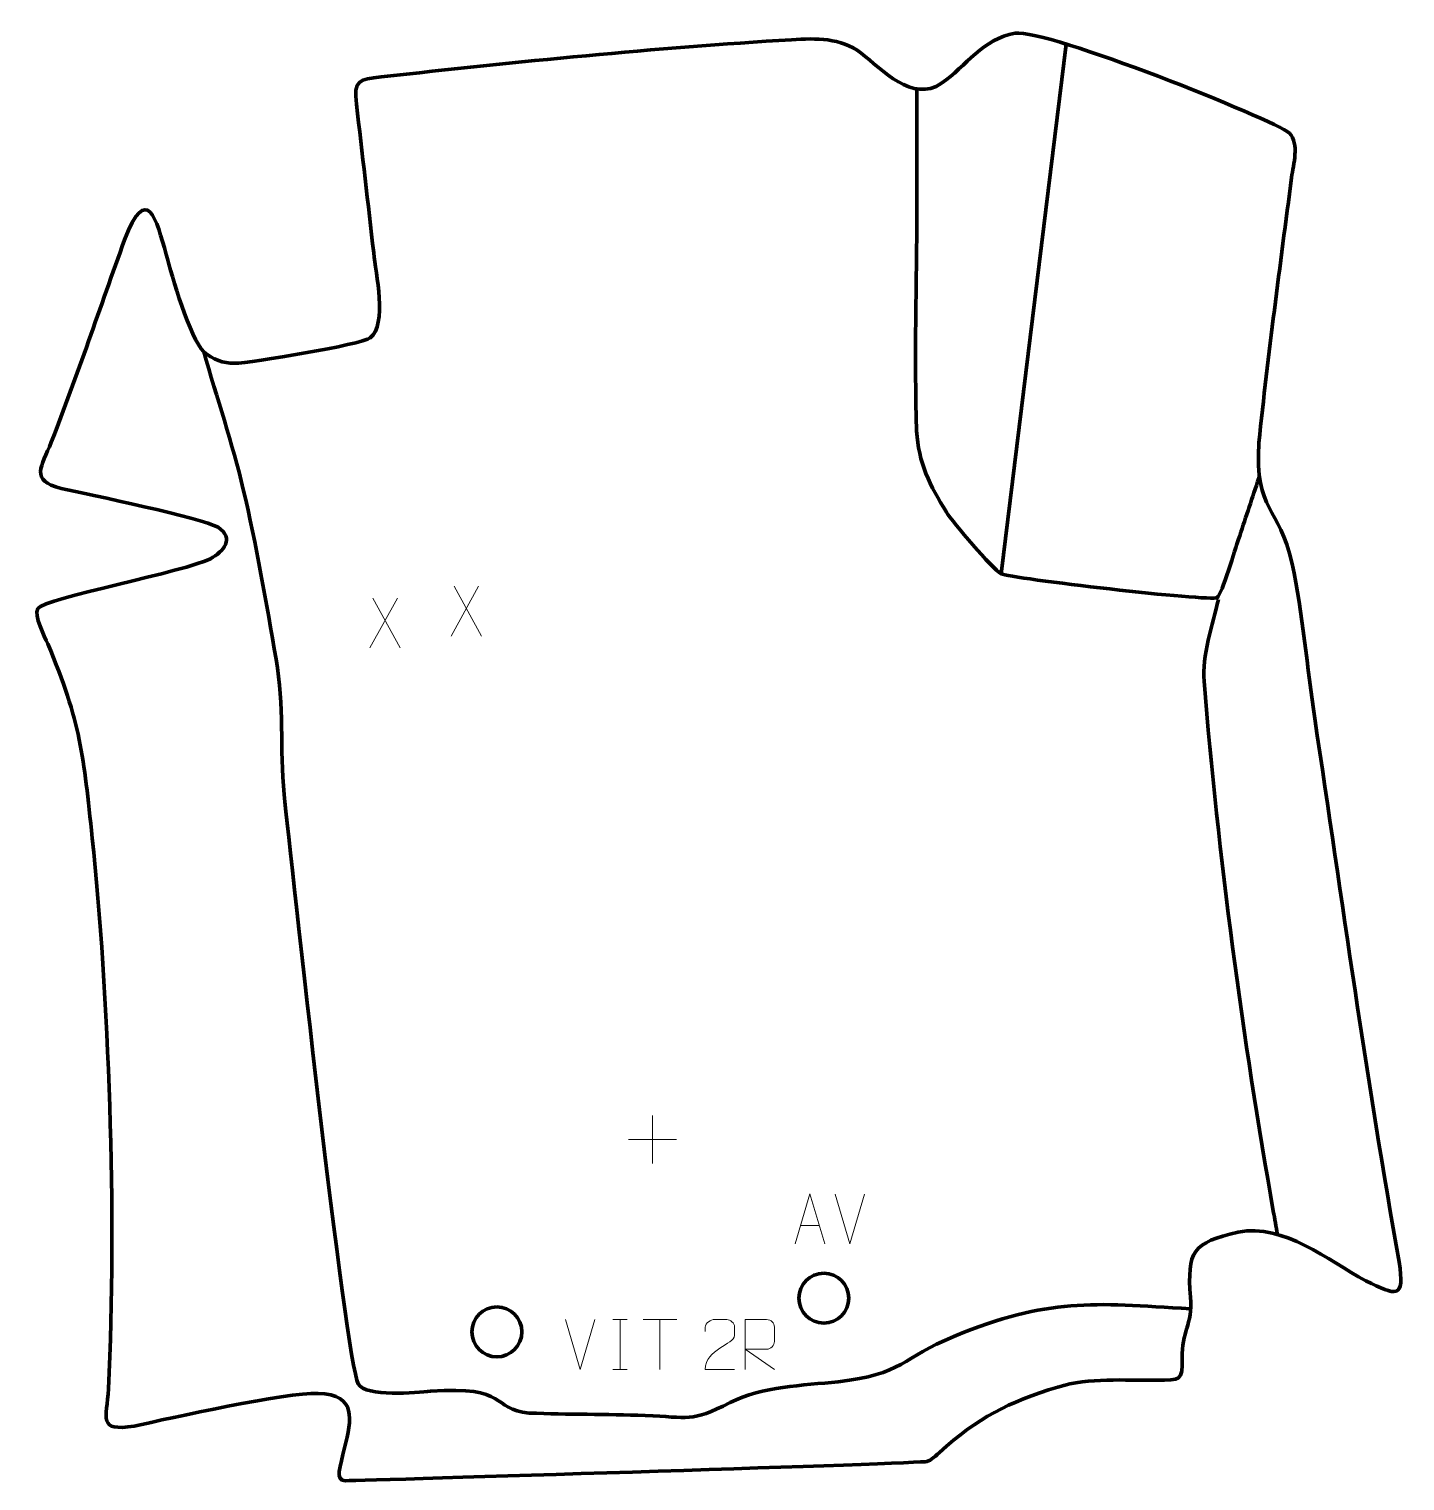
# Model space of a CAD drawing. Header units: millimetres. Extents: x -654 to 35, y 194 to 921.
import ezdxf

# ---------------------------------------------------------------- set-up
doc = ezdxf.new("R2010")
doc.units = ezdxf.units.MM
doc.header["$MEASUREMENT"] = 0
doc.layers.add('layer 1', color=7, linetype='Continuous', plot=False)
doc.layers.add('layer 2', color=7, linetype='Continuous')
doc.layers.add('layer 3', color=7, linetype='Continuous')

msp = doc.modelspace()

# ---------------------------------------------------------------- linework, layer by layer
at = {"layer": 'layer 1', "color": 250, "lineweight": 9}
for points in [[(-428.8618, 641.9219), (-428.8618, 641.9219), (-442.6024, 617.0261), (-442.6024, 617.0261)], [(-441.1478, 641.9219), (-441.1478, 641.9219), (-427.4072, 616.9684), (-427.4072, 616.9684)], [(-469.5411, 636.0348), (-469.5411, 636.0348), (-483.2817, 611.139), (-483.2817, 611.139)], [(-481.8271, 636.0348), (-481.8271, 636.0348), (-468.0865, 611.0813), (-468.0865, 611.0813)], [(-341.6766, 376.8645), (-341.6766, 376.8645), (-341.6766, 352.8866), (-341.6766, 352.8866)], [(-353.6655, 364.8755), (-353.6655, 364.8755), (-329.6876, 364.8755), (-329.6876, 364.8755)], [(-242.9086, 312.6103), (-242.9086, 312.6103), (-250.2304, 337.5639), (-250.2304, 337.5639)], [(-235.5867, 337.5639), (-235.5867, 337.5639), (-242.9085, 312.6103), (-242.9085, 312.6103)], [(-267.5455, 321.867), (-267.5455, 321.867), (-258.0498, 321.867), (-258.0498, 321.867)], [(-377.9724, 249.7403), (-377.9724, 249.7403), (-385.2942, 274.6939), (-385.2942, 274.6939)], [(-370.6505, 274.6939), (-370.6505, 274.6939), (-377.9723, 249.7403), (-377.9723, 249.7403)], [(-361.5565, 274.6939), (-361.5565, 274.6939), (-354.3884, 274.6939), (-354.3884, 274.6939)], [(-357.9725, 274.6939), (-357.9725, 274.6939), (-357.9725, 249.7404), (-357.9725, 249.7404)], [(-346.4661, 274.6704), (-346.4661, 274.6704), (-329.4789, 274.6704), (-329.4789, 274.6704)], [(-337.9723, 249.7404), (-337.9723, 249.7404), (-337.9723, 274.6939), (-337.9723, 274.6939)], [(-361.5565, 249.7404), (-361.5565, 249.7404), (-354.3884, 249.7404), (-354.3884, 249.7404)]]:
    msp.add_open_spline(points, degree=3, dxfattribs=at)
for points, knots in [([(-270.2681, 312.6176), (-270.2681, 312.6176), (-262.8971, 337.5711), (-262.8971, 337.5711), (-262.8971, 337.5711), (-262.8971, 337.5711), (-255.3272, 312.6176), (-255.3272, 312.6176)], [0, 0, 0, 0, 0.33333333, 0.33333333, 0.33333333, 0.33333333, 1, 1, 1, 1]), ([(-300.6011, 249.73), (-305.5155, 249.7303), (-310.4299, 249.7303), (-315.344, 249.73), (-315.344, 249.73), (-315.344, 259.6623), (-300.693, 262.3035), (-300.6011, 266.6138), (-300.6011, 266.6138), (-300.6014, 268.0379), (-300.6014, 269.4616), (-300.6011, 270.8849), (-300.6011, 270.8849), (-300.618, 272.962), (-302.7408, 274.6868), (-304.4118, 274.7041), (-304.4118, 274.7041), (-306.485, 274.7037), (-308.5579, 274.7037), (-310.6303, 274.7041), (-310.6303, 274.7041), (-312.4524, 274.7206), (-315.2771, 272.9285), (-315.344, 270.8349), (-315.344, 270.8349), (-315.344, 270.8349), (-315.344, 268.7801), (-315.344, 268.7801)], [0, 0, 0, 0, 0.125, 0.125, 0.125, 0.125, 0.25, 0.25, 0.25, 0.25, 0.375, 0.375, 0.375, 0.375, 0.5, 0.5, 0.5, 0.5, 0.625, 0.625, 0.625, 0.625, 0.75, 0.75, 0.75, 0.75, 1, 1, 1, 1]), ([(-295.3046, 249.7404), (-295.3046, 249.7404), (-295.3046, 274.6939), (-295.3046, 274.6939), (-295.3046, 274.6939), (-291.7098, 274.6939), (-288.1143, 274.6939), (-284.5191, 274.6939), (-284.5191, 274.6939), (-282.1938, 274.6562), (-280.6365, 273.1662), (-280.6406, 270.7998), (-280.6406, 270.7998), (-280.641, 268.7643), (-280.641, 265.7049), (-280.6406, 263.6689), (-280.6406, 263.6689), (-280.6471, 261.7934), (-282.4594, 259.8516), (-284.4689, 259.8325), (-284.4689, 259.8325), (-284.4689, 259.8325), (-295.3046, 259.8325), (-295.3046, 259.8325), (-295.3046, 259.8325), (-295.3046, 259.8325), (-280.6499, 249.7404), (-280.6499, 249.7404)], [0, 0, 0, 0, 0.125, 0.125, 0.125, 0.125, 0.25, 0.25, 0.25, 0.25, 0.375, 0.375, 0.375, 0.375, 0.5, 0.5, 0.5, 0.5, 0.625, 0.625, 0.625, 0.625, 0.75, 0.75, 0.75, 0.75, 1, 1, 1, 1])]:
    msp.add_open_spline(points, degree=3, knots=knots, dxfattribs=at)
at = {"layer": 'layer 2', "color": 142, "lineweight": 200}
for centre in [(-255.8791, 285.4184), (-419.6561, 268.4848)]:
    msp.add_ellipse(centre, major_axis=(0, 12.5), ratio=1, dxfattribs=at)
at = {"layer": 'layer 2', "color": 142, "lineweight": 158}
msp.add_open_spline([(-167.0324, 648.2622), (-167.0324, 648.2622), (-134.4781, 913.5311), (-134.4781, 913.5311)], degree=3, dxfattribs=at)
for points, knots in [([(-209.2643, 891.0466), (-209.2783, 871.0004), (-209.2923, 850.9542), (-209.3063, 830.9081), (-209.3063, 830.9081), (-209.3317, 794.3361), (-210.6565, 756.1009), (-209.3747, 719.7676), (-209.3747, 719.7676), (-208.5911, 703.8935), (-202.6526, 692.2981), (-194.4586, 679.0162), (-194.4586, 679.0162), (-191.3812, 674.0278), (-171.3612, 650.6313), (-167.0361, 648.2463), (-167.0361, 648.2463), (-162.7797, 645.8993), (-62.1725, 634.1475), (-58.8015, 636.3144), (-58.8015, 636.3144), (-56.5836, 637.7402), (-49.5134, 661.3677), (-48.1413, 665.4915), (-48.1413, 665.4915), (-44.9559, 675.0654), (-41.7705, 684.6394), (-38.5851, 694.2133), (-38.5851, 694.2133), (-38.5851, 694.2133), (-37.6295, 697.0855), (-37.6295, 697.0855)], [0, 0, 0, 0, 0.11111111, 0.11111111, 0.11111111, 0.11111111, 0.22222222, 0.22222222, 0.22222222, 0.22222222, 0.33333333, 0.33333333, 0.33333333, 0.33333333, 0.44444444, 0.44444444, 0.44444444, 0.44444444, 0.55555556, 0.55555556, 0.55555556, 0.55555556, 0.66666667, 0.66666667, 0.66666667, 0.66666667, 0.77777778, 0.77777778, 0.77777778, 0.77777778, 1, 1, 1, 1]), ([(-72.1137, 280.0561), (-121.973, 283.1127), (-142.8832, 285.5941), (-190.7771, 266.2602), (-190.7771, 266.2602), (-216.6769, 255.4966), (-216.4753, 247.1487), (-248.6634, 243.5531), (-248.6634, 243.5531), (-266.5195, 241.6517), (-286.5624, 241.2649), (-302.8262, 233.0865), (-302.8262, 233.0865), (-322.8256, 223.0297), (-323.2631, 225.7339), (-345.4195, 226.6569), (-345.4195, 226.6569), (-364.7366, 227.3359), (-384.2117, 227.1004), (-403.4251, 227.8455), (-403.4251, 227.8455), (-422.9823, 229.8232), (-413.4384, 241.6811), (-452.8832, 238.7743), (-452.8832, 238.7743), (-459.8462, 238.2612), (-485.3878, 235.5424), (-489.1171, 242.4842), (-489.1171, 242.4842), (-495.6479, 254.6412), (-522.7609, 505.5463), (-526.2944, 537.701), (-526.2944, 537.701), (-528.4297, 560.9273), (-526.2022, 581.8997), (-530.3039, 605.3993), (-530.3039, 605.3993), (-535.1531, 633.182), (-540.2448, 663.107), (-546.7139, 690.4528), (-546.7139, 690.4528), (-552.1163, 713.2898), (-560.0218, 736.635), (-566.5375, 759.409)], [0, 0, 0, 0, 0.08333333, 0.08333333, 0.08333333, 0.08333333, 0.16666667, 0.16666667, 0.16666667, 0.16666667, 0.25, 0.25, 0.25, 0.25, 0.33333333, 0.33333333, 0.33333333, 0.33333333, 0.41666667, 0.41666667, 0.41666667, 0.41666667, 0.5, 0.5, 0.5, 0.5, 0.58333333, 0.58333333, 0.58333333, 0.58333333, 0.66666667, 0.66666667, 0.66666667, 0.66666667, 0.75, 0.75, 0.75, 0.75, 0.83333333, 0.83333333, 0.83333333, 0.83333333, 1, 1, 1, 1]), ([(-58.1753, 635.3335), (-61.0588, 623.1821), (-66.4118, 606.7109), (-65.4177, 594.4831), (-65.4177, 594.4831), (-58.329, 507.2867), (-45.9713, 415.1478), (-30.6891, 329.0018), (-30.6891, 329.0018), (-29.9998, 325.0948), (-29.3106, 321.1878), (-28.6214, 317.2807)], [0, 0, 0, 0, 0.25, 0.25, 0.25, 0.25, 0.5, 0.5, 0.5, 0.5, 1, 1, 1, 1])]:
    msp.add_open_spline(points, degree=3, knots=knots, dxfattribs=at)
at = {"layer": 'layer 3', "color": 242, "lineweight": 158}
msp.add_open_spline([(-272.0206, 915.6897), (-259.347, 916.4413), (-247.8511, 916.8089), (-237.1997, 909.0159), (-237.1997, 909.0159), (-226.4778, 900.5712), (-211.5411, 883.9925), (-196.8893, 893.8563), (-196.8893, 893.8563), (-184.5638, 902.5156), (-176.2124, 916.2106), (-160.0542, 918.968), (-160.0542, 918.968), (-143.4761, 921.0421), (-31.2833, 875.9684), (-22.6094, 868.9019), (-22.6094, 868.9019), (-17.5398, 863.4488), (-20.646, 853.3841), (-21.5302, 846.7184), (-21.5302, 846.7184), (-27.3487, 802.6103), (-33.2625, 757.9897), (-37.962, 713.7691), (-37.962, 713.7691), (-39.9083, 678.7742), (-27.8152, 682.7119), (-21.2269, 653.2481), (-21.2269, 653.2481), (-15.9855, 628.2806), (-13.7417, 601.1697), (-9.9177, 575.6719), (-9.9177, 575.6719), (3.6983, 484.8928), (16.1018, 393.8823), (32.3621, 303.528), (32.3621, 303.528), (35.261, 284.6949), (30.9014, 286.5601), (15.6924, 294.1174), (15.6924, 294.1174), (-3.5422, 304.4233), (-25.2007, 322.8317), (-48.3526, 318.4832), (-48.3526, 318.4832), (-71.2078, 313.113), (-73.9459, 308.9448), (-72.1841, 285.8579), (-72.1841, 285.8579), (-71.0999, 271.6506), (-76.7545, 268.7562), (-76.352, 255.3259), (-76.352, 255.3259), (-76.0117, 243.9694), (-77.261, 244.3739), (-89.1327, 244.2472), (-89.1327, 244.2472), (-105.6229, 244.1496), (-122.7294, 245.7392), (-138.7064, 240.8758), (-138.7064, 240.8758), (-163.7464, 233.0656), (-178.4624, 225.7593), (-198.0043, 208.0147), (-198.0043, 208.0147), (-200.8138, 205.4637), (-202.8532, 203.6799), (-205.0949, 203.505), (-205.0949, 203.505), (-222.1845, 202.1714), (-482.2246, 194.2197), (-495.5735, 193.95), (-495.5735, 193.95), (-500.9636, 193.8411), (-498.1586, 201.0664), (-495.9547, 210.4391), (-495.9547, 210.4391), (-492.5602, 224.8749), (-489.5768, 236.9188), (-509.267, 237.729), (-509.267, 237.729), (-525.1461, 238.3821), (-583.2732, 225.3055), (-601.4212, 221.3292), (-601.4212, 221.3292), (-619.8997, 218.4726), (-615.0488, 224.9695), (-614.2788, 240.0286), (-614.2788, 240.0286), (-609.8964, 325.739), (-614.2591, 440.0279), (-622.3699, 515.7728), (-622.3699, 515.7728), (-626.7577, 556.7498), (-628.0564, 573.9019), (-644.6935, 613.1746), (-644.6935, 613.1746), (-646.2182, 616.7738), (-651.8113, 627.307), (-649.6425, 630.7925), (-649.6425, 630.7925), (-646.4683, 635.8936), (-574.746, 649.5791), (-563.2258, 655.7458), (-563.2258, 655.7458), (-556.3624, 659.4198), (-551.0527, 665.9092), (-559.3837, 671.5257), (-559.3837, 671.5257), (-567.3105, 676.0763), (-623.7354, 687.889), (-637.905, 690.9455), (-637.905, 690.9455), (-654.0617, 694.9914), (-647.7396, 701.8779), (-642.9448, 714.0736), (-642.9448, 714.0736), (-629.797, 747.7162), (-618.4102, 781.522), (-606.1998, 815.4463), (-606.1998, 815.4463), (-595.1786, 844.5714), (-590.1206, 825.7311), (-585.3773, 808.1609), (-585.3773, 808.1609), (-582.5157, 797.6843), (-573.492, 766.0839), (-566.5375, 759.409), (-566.5375, 759.409), (-561.8531, 755.2862), (-556.6595, 753.785), (-551.2218, 753.6195), (-551.2218, 753.6195), (-542.5385, 753.8647), (-487.8207, 762.8898), (-483.094, 766.4336), (-483.094, 766.4336), (-474.593, 772.8072), (-480.2837, 799.0586), (-481.3988, 808.8816), (-481.3988, 808.8816), (-484.2229, 833.7573), (-487.1023, 858.6255), (-490.0835, 883.4829), (-490.0835, 883.4829), (-491.516, 895.4058), (-488.6606, 895.8264), (-477.6332, 897.0538), (-477.6332, 897.0538), (-409.679, 904.6172), (-340.2552, 911.6433), (-272.0206, 915.6897)], degree=3, knots=[0, 0, 0, 0, 0.02564103, 0.02564103, 0.02564103, 0.02564103, 0.05128205, 0.05128205, 0.05128205, 0.05128205, 0.07692308, 0.07692308, 0.07692308, 0.07692308, 0.1025641, 0.1025641, 0.1025641, 0.1025641, 0.12820513, 0.12820513, 0.12820513, 0.12820513, 0.15384615, 0.15384615, 0.15384615, 0.15384615, 0.17948718, 0.17948718, 0.17948718, 0.17948718, 0.20512821, 0.20512821, 0.20512821, 0.20512821, 0.23076923, 0.23076923, 0.23076923, 0.23076923, 0.25641026, 0.25641026, 0.25641026, 0.25641026, 0.28205128, 0.28205128, 0.28205128, 0.28205128, 0.30769231, 0.30769231, 0.30769231, 0.30769231, 0.33333333, 0.33333333, 0.33333333, 0.33333333, 0.35897436, 0.35897436, 0.35897436, 0.35897436, 0.38461538, 0.38461538, 0.38461538, 0.38461538, 0.41025641, 0.41025641, 0.41025641, 0.41025641, 0.43589744, 0.43589744, 0.43589744, 0.43589744, 0.46153846, 0.46153846, 0.46153846, 0.46153846, 0.48717949, 0.48717949, 0.48717949, 0.48717949, 0.51282051, 0.51282051, 0.51282051, 0.51282051, 0.53846154, 0.53846154, 0.53846154, 0.53846154, 0.56410256, 0.56410256, 0.56410256, 0.56410256, 0.58974359, 0.58974359, 0.58974359, 0.58974359, 0.61538462, 0.61538462, 0.61538462, 0.61538462, 0.64102564, 0.64102564, 0.64102564, 0.64102564, 0.66666667, 0.66666667, 0.66666667, 0.66666667, 0.69230769, 0.69230769, 0.69230769, 0.69230769, 0.71794872, 0.71794872, 0.71794872, 0.71794872, 0.74358974, 0.74358974, 0.74358974, 0.74358974, 0.76923077, 0.76923077, 0.76923077, 0.76923077, 0.79487179, 0.79487179, 0.79487179, 0.79487179, 0.82051282, 0.82051282, 0.82051282, 0.82051282, 0.84615385, 0.84615385, 0.84615385, 0.84615385, 0.87179487, 0.87179487, 0.87179487, 0.87179487, 0.8974359, 0.8974359, 0.8974359, 0.8974359, 0.92307692, 0.92307692, 0.92307692, 0.92307692, 0.94871795, 0.94871795, 0.94871795, 0.94871795, 1, 1, 1, 1], dxfattribs=at)

doc.saveas('drawing.dxf')
